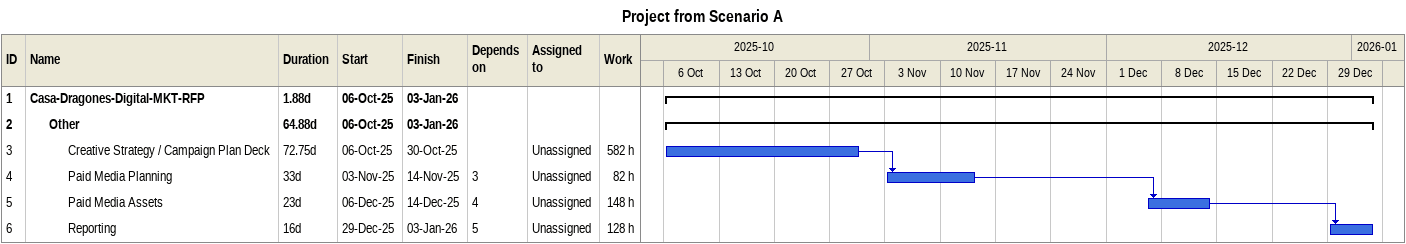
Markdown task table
Project from Scenario A

| ID | Level | Task | Duration | Start | Finish | Predecessors | Resources | Work (h) |
|---|---|---|---|---|---|---|---|---|
| 1 | 1 | **Casa-Dragones-Digital-MKT-RFP** | 1.88d | 2025-10-06 | 2026-01-03 |  |  |  |
| 2 | 2 | **Other** | 64.88d | 2025-10-06 | 2026-01-03 |  |  |  |
| 3 | 3 | Creative Strategy / Campaign Plan Deck | 72.75d | 2025-10-06 | 2025-10-30 |  | Unassigned | 582 |
| 4 | 3 | Paid Media Planning | 33d | 2025-11-03 | 2025-11-14 | 3 | Unassigned | 82 |
| 5 | 3 | Paid Media Assets | 23d | 2025-12-06 | 2025-12-14 | 4 | Unassigned | 148 |
| 6 | 3 | Reporting | 16d | 2025-12-29 | 2026-01-03 | 5 | Unassigned | 128 |
